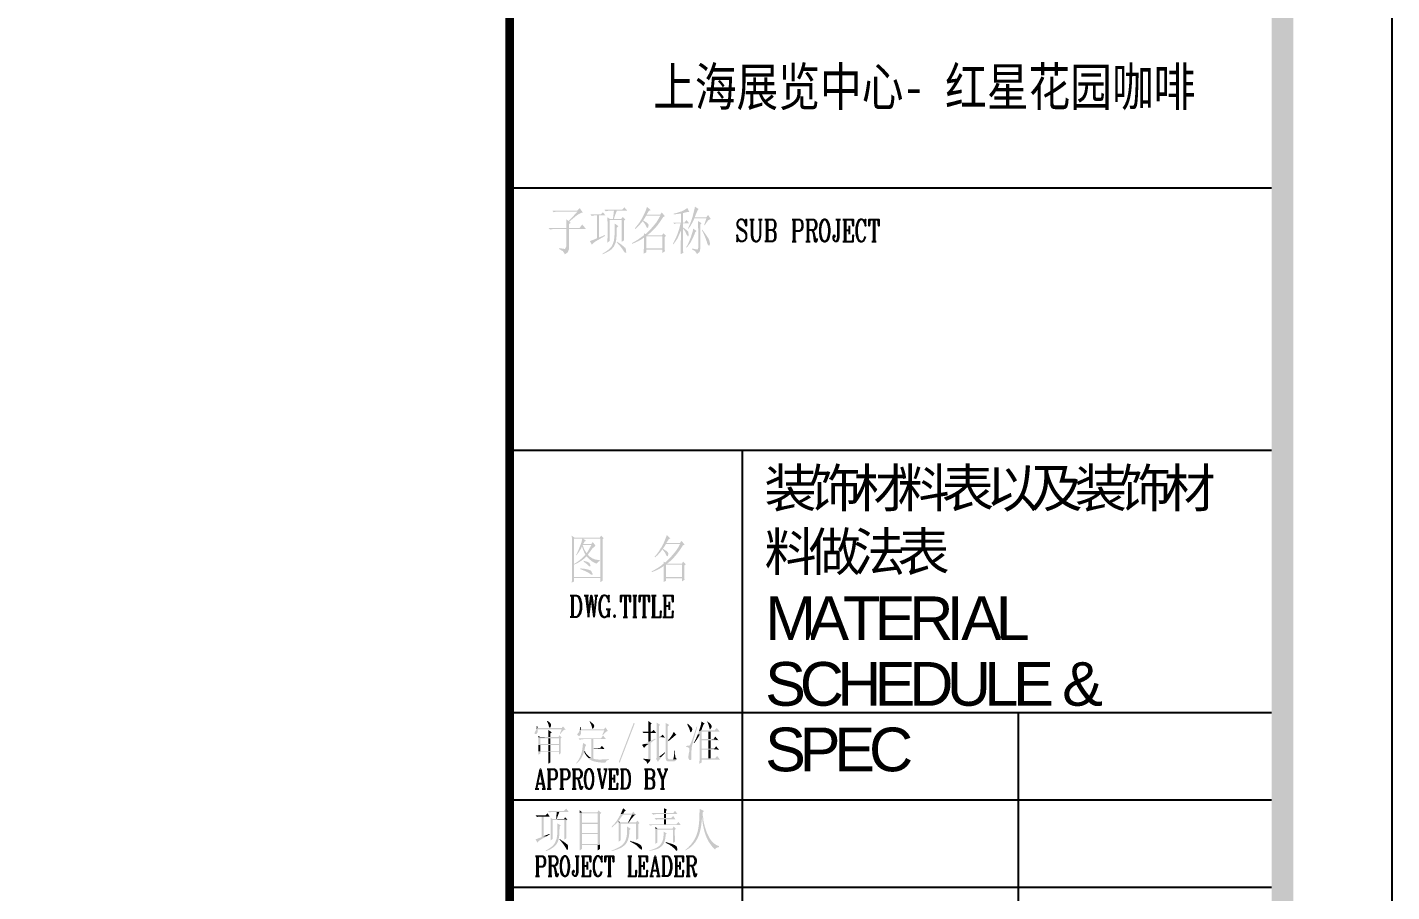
# Paper-space layout 'Layout1' of a CAD drawing. Header units: millimetres. Extents: x 0 to 841, y -74 to 594.
# Drawn here: x 716.1 to 841, y 82.6 to 161.7 of the extents above; entities that cross this region are included whole.
import ezdxf

# ---------------------------------------------------------------- set-up
doc = ezdxf.new("R2010")
doc.units = ezdxf.units.MM
doc.layers.add('_ACM-A-SHBD', color=1, linetype='Continuous', lineweight=18)
for name, color, linetype in [('TB_A1$0$上海中建-图名', 7, 'Continuous'), ('TB_A1$0$上海中建-图框', 24, 'Continuous'), ('TB_A1$0$上海中建-图框填写字体', 2, 'Continuous'), ('TB_A1$0$上海中建-图框字体', 11, 'Continuous')]:
    doc.layers.add(name, color=color, linetype=linetype)
doc.styles.add('Arial_3', font='arial.ttf', dxfattribs={"height": 3})
doc.styles.add('TB_A1$0$ZJY-宋体', font='SimSun.ttf', dxfattribs={"width": 0.8})
doc.styles.add('微软雅黑_2', font='Microsoft YaHei.ttf', dxfattribs={"height": 2.5})

# ---------------------------------------------------------------- blocks, each defined once
blk = doc.blocks.new('TB_A1$0$上海中建A1图框F版')
h = blk.add_hatch(color=11)
h.dxf.hatch_style = 2
h.paths.add_polyline_path([(76272, 9752), (76270, 9742), (76266, 9734), (76261, 9725), (76257, 9716), (76255, 9708), (76257, 9704), (76270, 9704), (76276, 9706), (76280, 9712), (76281, 9714), (76283, 9719), (76283, 9746), (76504, 9746)])
h = blk.add_hatch(color=11)
h.dxf.hatch_style = 2
h.paths.add_polyline_path([(76281, 9777), (76276, 9777), (76276, 9769), (76274, 9759), (76272, 9752), (76283, 9758)])
h = blk.add_hatch(color=11)
h.dxf.hatch_style = 2
h.paths.add_polyline_path([(76516, 9773), (76504, 9758), (76283, 9758), (76272, 9752), (76504, 9746), (76487, 9706), (76491, 9704), (76497, 9710), (76508, 9725), (76514, 9731), (76520, 9735), (76523, 9739), (76529, 9742), (76533, 9742), (76539, 9744)])
h = blk.add_hatch(color=11)
h.dxf.hatch_style = 2
h.paths.add_polyline_path([(76373, 9824), (76369, 9820), (76369, 9819), (76384, 9788), (76386, 9780), (76386, 9773), (76388, 9771), (76390, 9763), (76394, 9759), (76398, 9761), (76403, 9769), (76406, 9777), (76407, 9784), (76406, 9790), (76403, 9797), (76399, 9803), (76393, 9809), (76386, 9815), (76381, 9819)])
h = blk.add_hatch(color=11)
h.dxf.hatch_style = 2
h.paths.add_polyline_path([(76680, 9768), (76676, 9768), (76676, 9766), (76672, 9747), (76668, 9738), (76680, 9745)])
h = blk.add_hatch(color=11)
h.dxf.hatch_style = 2
h.paths.add_polyline_path([(76904, 9765), (76891, 9745), (76680, 9745), (76668, 9738), (76893, 9736), (76876, 9694), (76880, 9690), (76885, 9698), (76893, 9708), (76902, 9717), (76912, 9725), (76923, 9730), (76927, 9730)])
h = blk.add_hatch(color=11)
h.dxf.hatch_style = 2
h.paths.add_polyline_path([(76762, 9820), (76760, 9816), (76763, 9810), (76775, 9787), (76779, 9772), (76781, 9766), (76781, 9763), (76782, 9755), (76786, 9753), (76790, 9753), (76796, 9759), (76796, 9761), (76800, 9768), (76802, 9776), (76800, 9784), (76798, 9789), (76792, 9795), (76788, 9799), (76782, 9805), (76777, 9808), (76769, 9814)])
h = blk.add_hatch(color=11)
h.dxf.hatch_style = 2
h.paths.add_polyline_path([(77035, 9441), (77026, 9446), (77163, 9805), (77172, 9799)])
h = blk.add_hatch(color=11)
h.dxf.hatch_style = 2
h.paths.add_polyline_path([(77345, 9742), (77330, 9725), (77242, 9725), (77252, 9712), (77269, 9713), (77368, 9713)])
h = blk.add_hatch(color=11)
h.dxf.hatch_style = 2
h.paths.add_polyline_path([(77298, 9822), (77298, 9818), (77298, 9734), (77298, 9725), (77317, 9725), (77317, 9790), (77328, 9799)])
h = blk.add_hatch(color=11)
h.dxf.hatch_style = 2
h.paths.add_polyline_path([(77374, 9807), (77374, 9487), (77368, 9475), (77385, 9447), (77387, 9451), (77389, 9456), (77393, 9462), (77397, 9466), (77404, 9477), (77410, 9483), (77414, 9491), (77393, 9492), (77393, 9670), (77450, 9670), (77393, 9679), (77393, 9774), (77404, 9788)])
h = blk.add_hatch(color=11)
h.dxf.hatch_style = 2
h.paths.add_polyline_path([(77454, 9805), (77456, 9795), (77456, 9479), (77458, 9471), (77460, 9466), (77463, 9460), (77467, 9456), (77479, 9452), (77486, 9454), (77538, 9454), (77549, 9462), (77553, 9470), (77488, 9471), (77482, 9473), (77479, 9477), (77475, 9483), (77475, 9632), (77480, 9637), (77488, 9643), (77475, 9643), (77475, 9772), (77488, 9786)])
h = blk.add_hatch(color=11)
h.dxf.hatch_style = 2
h.paths.add_polyline_path([(77740, 9772), (77734, 9759), (77730, 9745), (77712, 9689), (77692, 9633), (77690, 9627), (77686, 9622), (77685, 9616), (77679, 9605), (77677, 9603), (77677, 9601), (77675, 9599), (77673, 9599), (77671, 9597), (77664, 9597), (77658, 9595), (77650, 9595), (77643, 9593), (77643, 9587), (77648, 9585), (77656, 9584), (77667, 9576), (77669, 9572), (77671, 9570), (77671, 9563), (77673, 9555), (77671, 9545), (77671, 9542), (77667, 9526), (77665, 9517), (77665, 9509), (77664, 9500), (77664, 9483), (77665, 9477), (77669, 9471), (77675, 9465), (77683, 9464), (77686, 9464), (77688, 9465), (77690, 9473), (77692, 9483), (77690, 9488), (77690, 9528), (77692, 9557), (77695, 9585), (77701, 9613), (77708, 9641), (77716, 9669), (77724, 9696), (77732, 9724), (77740, 9751), (77742, 9761), (77745, 9770)])
h = blk.add_hatch(color=11)
h.dxf.hatch_style = 2
h.paths.add_polyline_path([(77654, 9799), (77652, 9795), (77660, 9776), (77671, 9753), (77673, 9747), (77675, 9740), (77677, 9734), (77679, 9725), (77683, 9721), (77686, 9719), (77690, 9723), (77692, 9726), (77696, 9732), (77698, 9740), (77700, 9749), (77698, 9753), (77696, 9757), (77694, 9763), (77679, 9778), (77671, 9784), (77664, 9791)])
h = blk.add_hatch(color=11)
h.dxf.hatch_style = 2
h.paths.add_polyline_path([(77923, 9759), (77904, 9736), (77782, 9736), (77759, 9728), (77759, 9726), (77757, 9719), (77753, 9709), (77751, 9702), (77766, 9698), (77766, 9477), (77866, 9479), (77785, 9479), (77785, 9559), (77944, 9559), (77866, 9568), (77785, 9568), (77785, 9646), (77938, 9646), (77866, 9658), (77785, 9658), (77785, 9726), (77949, 9726)])
h = blk.add_hatch(color=11)
h.dxf.hatch_style = 2
h.paths.add_polyline_path([(77784, 9818), (77782, 9810), (77779, 9793), (77774, 9774), (77768, 9755), (77763, 9738), (77759, 9728), (77782, 9736), (77784, 9742), (77792, 9765), (77801, 9787), (77812, 9797)])
h = blk.add_hatch(color=11)
h.dxf.hatch_style = 2
h.paths.add_polyline_path([(77839, 9820), (77835, 9816), (77839, 9808), (77843, 9799), (77846, 9791), (77849, 9785), (77851, 9778), (77853, 9772), (77854, 9765), (77856, 9757), (77858, 9747), (77862, 9745), (77867, 9749), (77867, 9751), (77871, 9757), (77875, 9765), (77877, 9772), (77877, 9774), (77873, 9782), (77871, 9787), (77867, 9793), (77862, 9799), (77854, 9805), (77846, 9812)])
h = blk.add_hatch(color=11)
h.dxf.hatch_style = 2
h.paths.add_polyline_path([(76483, 9691), (76474, 9676), (76401, 9676), (76289, 9672), (76291, 9664), (76291, 9620), (76291, 9611), (76308, 9611), (76308, 9664), (76382, 9664), (76504, 9672)])
h = blk.add_hatch(color=11)
h.dxf.hatch_style = 2
h.paths.add_polyline_path([(76289, 9687), (76289, 9672), (76401, 9676), (76308, 9676)])
h = blk.add_hatch(color=11)
h.dxf.hatch_style = 2
h.paths.add_polyline_path([(76504, 9672), (76382, 9664), (76478, 9664), (76478, 9611), (76291, 9611), (76291, 9601), (76478, 9601), (76478, 9546), (76291, 9546), (76291, 9537), (76478, 9537), (76478, 9514), (76495, 9527), (76495, 9647), (76495, 9662)])
h = blk.add_hatch(color=11)
h.dxf.hatch_style = 2
h.paths.add_polyline_path([(76382, 9739), (76382, 9735), (76382, 9685), (76382, 9676), (76308, 9676), (76401, 9676), (76401, 9708), (76413, 9719)])
h = blk.add_hatch(color=11)
h.dxf.hatch_style = 2
h.paths.add_polyline_path([(76382, 9664), (76382, 9611), (76401, 9611), (76401, 9664), (76478, 9664)])
h = blk.add_hatch(color=11)
h.dxf.hatch_style = 2
h.paths.add_polyline_path([(76699, 9622), (76699, 9620), (76696, 9592), (76693, 9567), (76689, 9544), (76683, 9522), (76675, 9500), (76665, 9479), (76652, 9457), (76636, 9435), (76638, 9429), (76643, 9435), (76655, 9446), (76665, 9458), (76674, 9469), (76681, 9480), (76688, 9491), (76694, 9504), (76700, 9517), (76706, 9532), (76708, 9542), (76716, 9544), (76712, 9551), (76713, 9560), (76715, 9571), (76718, 9582), (76720, 9591), (76729, 9603)])
h = blk.add_hatch(color=11)
h.dxf.hatch_style = 2
h.paths.add_polyline_path([(76668, 9738), (76666, 9732), (76662, 9725), (76661, 9719), (76657, 9715), (76651, 9707), (76647, 9700), (76647, 9694), (76651, 9690), (76653, 9690), (76659, 9686), (76664, 9686), (76672, 9690), (76674, 9694), (76678, 9698), (76680, 9705), (76680, 9736), (76893, 9736)])
h = blk.add_hatch(color=11)
h.dxf.hatch_style = 2
h.paths.add_polyline_path([(76883, 9688), (76864, 9665), (76657, 9665), (76668, 9650), (76674, 9652), (76703, 9656), (76734, 9657), (76764, 9656), (76794, 9656), (76910, 9656)])
h = blk.add_hatch(color=11)
h.dxf.hatch_style = 2
h.paths.add_polyline_path([(76794, 9656), (76775, 9656), (76775, 9483), (76748, 9483), (76758, 9473), (76763, 9469), (76855, 9469), (76849, 9469), (76838, 9470), (76825, 9471), (76812, 9473), (76802, 9475), (76794, 9477), (76794, 9565), (76897, 9565), (76794, 9574)])
h = blk.add_hatch(color=11)
h.dxf.hatch_style = 2
h.paths.add_polyline_path([(77360, 9662), (77317, 9639), (77298, 9632), (77298, 9630), (77288, 9626), (77273, 9618), (77267, 9614), (77260, 9612), (77298, 9611), (77298, 9481), (77294, 9475), (77288, 9473), (77317, 9471), (77317, 9622), (77364, 9656)])
h = blk.add_hatch(color=11)
h.dxf.hatch_style = 2
h.paths.add_polyline_path([(77317, 9713), (77298, 9713), (77298, 9632), (77317, 9639)])
h = blk.add_hatch(color=11)
h.dxf.hatch_style = 2
h.paths.add_polyline_path([(77427, 9698), (77412, 9679), (77393, 9679), (77450, 9670)])
h = blk.add_hatch(color=11)
h.dxf.hatch_style = 2
h.paths.add_polyline_path([(77530, 9723), (77528, 9719), (77518, 9700), (77507, 9682), (77494, 9665), (77480, 9649), (77475, 9643), (77488, 9643), (77503, 9655), (77518, 9668), (77532, 9681), (77547, 9692), (77553, 9694)])
h = blk.add_hatch(color=11)
h.dxf.hatch_style = 2
h.paths.add_polyline_path([(77751, 9702), (77747, 9694), (77733, 9661), (77717, 9629), (77713, 9622), (77717, 9620), (77721, 9624), (77743, 9656), (77763, 9690), (77766, 9698)])
h = blk.add_hatch(color=11)
h.dxf.hatch_style = 2
h.paths.add_polyline_path([(77866, 9726), (77846, 9726), (77846, 9658), (77785, 9658), (77866, 9658)])
h = blk.add_hatch(color=11)
h.dxf.hatch_style = 2
h.paths.add_polyline_path([(77866, 9646), (77846, 9646), (77846, 9568), (77785, 9568), (77866, 9568)])
h = blk.add_hatch(color=11)
h.dxf.hatch_style = 2
h.paths.add_polyline_path([(77911, 9679), (77894, 9658), (77866, 9658), (77938, 9646)])
h = blk.add_hatch(color=11)
h.dxf.hatch_style = 2
h.paths.add_polyline_path([(76291, 9537), (76289, 9529), (76289, 9514), (76308, 9523), (76308, 9537), (76478, 9537)])
h = blk.add_hatch(color=11)
h.dxf.hatch_style = 2
h.paths.add_polyline_path([(76291, 9601), (76291, 9599), (76291, 9554), (76291, 9546), (76308, 9546), (76308, 9601), (76382, 9601)])
h = blk.add_hatch(color=11)
h.dxf.hatch_style = 2
h.paths.add_polyline_path([(76382, 9601), (76382, 9546), (76401, 9546), (76401, 9601), (76478, 9601)])
h = blk.add_hatch(color=11)
h.dxf.hatch_style = 2
h.paths.add_polyline_path([(76401, 9537), (76382, 9537), (76382, 9535), (76382, 9438), (76382, 9432), (76401, 9443), (76401, 9447), (76401, 9512), (76401, 9523)])
h = blk.add_hatch(color=11)
h.dxf.hatch_style = 2
h.paths.add_polyline_path([(76716, 9544), (76708, 9542), (76712, 9534), (76719, 9521), (76728, 9507), (76738, 9494), (76748, 9483), (76775, 9483), (76771, 9485), (76758, 9494), (76745, 9505), (76733, 9518), (76723, 9530), (76720, 9538)])
h = blk.add_hatch(color=11)
h.dxf.hatch_style = 2
h.paths.add_polyline_path([(76872, 9595), (76855, 9574), (76794, 9574), (76897, 9565)])
h = blk.add_hatch(color=11)
h.dxf.hatch_style = 2
h.paths.add_polyline_path([(77260, 9612), (77254, 9611), (77248, 9607), (77244, 9605), (77239, 9605), (77258, 9574), (77258, 9576), (77261, 9578), (77263, 9584), (77269, 9588), (77273, 9593), (77288, 9605), (77298, 9611)])
h = blk.add_hatch(color=11)
h.dxf.hatch_style = 2
h.paths.add_polyline_path([(77448, 9536), (77393, 9492), (77414, 9491), (77422, 9499), (77429, 9507), (77436, 9515), (77444, 9523), (77450, 9531)])
h = blk.add_hatch(color=11)
h.dxf.hatch_style = 2
h.paths.add_polyline_path([(77540, 9550), (77534, 9550), (77534, 9521), (77532, 9513), (77532, 9506), (77530, 9496), (77530, 9492), (77528, 9483), (77526, 9477), (77522, 9473), (77517, 9471), (77488, 9471), (77553, 9470), (77557, 9477), (77555, 9477), (77550, 9482), (77546, 9488), (77544, 9495), (77543, 9503), (77542, 9510), (77542, 9518), (77542, 9525), (77541, 9532), (77540, 9542)])
h = blk.add_hatch(color=11)
h.dxf.hatch_style = 2
h.paths.add_polyline_path([(77926, 9502), (77907, 9479), (77866, 9479), (77766, 9477), (77766, 9467), (77765, 9456), (77765, 9431), (77785, 9443), (77785, 9469), (77953, 9469)])
h = blk.add_hatch(color=11)
h.dxf.hatch_style = 2
h.paths.add_polyline_path([(77866, 9559), (77846, 9559), (77846, 9479), (77785, 9479), (77866, 9479)])
h = blk.add_hatch(color=11)
h.dxf.hatch_style = 2
h.paths.add_polyline_path([(77917, 9591), (77900, 9568), (77866, 9568), (77944, 9559)])
h = blk.add_hatch(color=11)
h.dxf.hatch_style = 2
h.paths.add_polyline_path([(76933, 9473), (76929, 9473), (76911, 9472), (76892, 9470), (76873, 9470), (76855, 9469), (76763, 9469), (76769, 9465), (76782, 9459), (76797, 9453), (76814, 9449), (76831, 9446), (76849, 9443), (76866, 9442), (76882, 9441), (76897, 9441), (76904, 9441), (76910, 9452), (76914, 9458), (76920, 9462), (76925, 9464), (76933, 9467)])
h = blk.add_hatch(color=11)
h.dxf.hatch_style = 2
h.paths.add_polyline_path([(77250, 9479), (77250, 9471), (77258, 9468), (77265, 9462), (77273, 9456), (77282, 9447), (77284, 9441), (77286, 9437), (77286, 9431), (77294, 9435), (77300, 9442), (77307, 9449), (77312, 9457), (77315, 9466), (77317, 9471), (77288, 9473), (77280, 9473), (77275, 9475), (77267, 9475), (77260, 9477)])
h = blk.add_hatch(color=11)
h.dxf.hatch_style = 2
h.paths.add_polyline_path([(76545, 9021), (76526, 9000), (76378, 9000), (76389, 8985), (76393, 8987), (76415, 8989), (76437, 8989), (76459, 8989), (76482, 8989), (76568, 8989)])
h = blk.add_hatch(color=11)
h.dxf.hatch_style = 2
h.paths.add_polyline_path([(76840, 9004), (76831, 8987), (76690, 8987), (76669, 8981), (76669, 8974), (76669, 8892), (76669, 8882), (76690, 8892), (76690, 8976), (76833, 8976), (76867, 8981)])
h = blk.add_hatch(color=11)
h.dxf.hatch_style = 2
h.paths.add_polyline_path([(76669, 9004), (76669, 8981), (76690, 8987)])
h = blk.add_hatch(color=11)
h.dxf.hatch_style = 2
h.paths.add_polyline_path([(77159, 8993), (77145, 8974), (77067, 8974), (77042, 8970), (77039, 8962), (77023, 8934), (77006, 8907), (76986, 8881), (76964, 8858), (76959, 8852), (76962, 8848), (76966, 8850), (76972, 8856), (76983, 8866), (76995, 8876), (77006, 8886), (77016, 8898), (77019, 8903), (77023, 8907), (77034, 8920), (77045, 8936), (77055, 8951), (77065, 8964), (77181, 8964)])
h = blk.add_hatch(color=11)
h.dxf.hatch_style = 2
h.paths.add_polyline_path([(77065, 9025), (77065, 9019), (77056, 9000), (77048, 8979), (77042, 8970), (77067, 8974), (77079, 8995), (77092, 9002)])
h = blk.add_hatch(color=11)
h.dxf.hatch_style = 2
h.paths.add_polyline_path([(77541, 9000), (77524, 8979), (77328, 8979), (77340, 8964), (77347, 8966), (77360, 8969), (77374, 8971), (77388, 8972), (77402, 8972), (77416, 8971), (77430, 8970), (77444, 8970), (77458, 8970), (77564, 8970)])
h = blk.add_hatch(color=11)
h.dxf.hatch_style = 2
h.paths.add_polyline_path([(77439, 9025), (77439, 9021), (77441, 9012), (77441, 8979), (77458, 8979), (77458, 9000), (77467, 9010)])
h = blk.add_hatch(color=11)
h.dxf.hatch_style = 2
h.paths.add_polyline_path([(77766, 9019), (77766, 9010), (77765, 8983), (77765, 8956), (77763, 8930), (77762, 8905), (77760, 8881), (77757, 8857), (77753, 8834), (77748, 8811), (77741, 8789), (77733, 8767), (77723, 8746), (77711, 8725), (77697, 8705), (77681, 8685), (77662, 8665), (77641, 8646), (77633, 8642), (77637, 8637), (77642, 8640), (77663, 8653), (77681, 8666), (77698, 8681), (77712, 8696), (77725, 8712), (77736, 8729), (77746, 8747), (77755, 8766), (77762, 8785), (77768, 8805), (77773, 8825), (77777, 8846), (77781, 8867), (77783, 8889), (77786, 8911), (77787, 8934), (77789, 8945), (77797, 8945), (77795, 8955), (77795, 8964), (77793, 8974), (77793, 8983), (77806, 8999)])
h = blk.add_hatch(color=11)
h.dxf.hatch_style = 2
h.paths.add_polyline_path([(76374, 8978), (76355, 8959), (76265, 8959), (76278, 8943), (76282, 8945), (76297, 8947), (76310, 8947), (76322, 8947), (76338, 8947), (76395, 8947)])
h = blk.add_hatch(color=11)
h.dxf.hatch_style = 2
h.paths.add_polyline_path([(76338, 8947), (76320, 8947), (76320, 8760), (76317, 8758), (76269, 8741), (76265, 8741), (76282, 8707), (76282, 8709), (76286, 8715), (76292, 8720), (76298, 8728), (76299, 8728), (76312, 8736), (76327, 8745), (76343, 8754), (76357, 8762), (76364, 8766), (76338, 8768)])
h = blk.add_hatch(color=11)
h.dxf.hatch_style = 2
h.paths.add_polyline_path([(76463, 8886), (76463, 8878), (76465, 8860), (76465, 8839), (76465, 8815), (76464, 8791), (76461, 8767), (76457, 8745), (76450, 8725), (76442, 8709), (76440, 8701), (76438, 8701), (76437, 8698), (76422, 8681), (76405, 8666), (76387, 8654), (76368, 8642), (76358, 8637), (76362, 8631), (76370, 8635), (76390, 8643), (76407, 8652), (76422, 8662), (76435, 8672), (76446, 8683), (76456, 8695), (76463, 8707), (76469, 8720), (76474, 8734), (76477, 8748), (76480, 8764), (76482, 8780), (76483, 8797), (76483, 8815), (76484, 8834), (76484, 8854), (76494, 8867)])
h = blk.add_hatch(color=11)
h.dxf.hatch_style = 2
h.paths.add_polyline_path([(76402, 8938), (76402, 8917), (76528, 8915), (76528, 8736), (76547, 8749), (76547, 8757), (76545, 8795), (76546, 8833), (76547, 8871), (76545, 8909), (76557, 8920), (76458, 8924), (76421, 8924)])
h = blk.add_hatch(color=11)
h.dxf.hatch_style = 2
h.paths.add_polyline_path([(76402, 8917), (76402, 8909), (76404, 8865), (76404, 8822), (76403, 8779), (76402, 8736), (76402, 8728), (76421, 8743), (76421, 8915), (76528, 8915)])
h = blk.add_hatch(color=11)
h.dxf.hatch_style = 2
h.paths.add_polyline_path([(76482, 8989), (76458, 8989), (76458, 8987), (76457, 8975), (76456, 8961), (76454, 8948), (76454, 8936), (76452, 8924), (76421, 8924), (76458, 8924), (76459, 8930), (76469, 8955), (76478, 8979), (76480, 8985)])
h = blk.add_hatch(color=11)
h.dxf.hatch_style = 2
h.paths.add_polyline_path([(76536, 8941), (76524, 8924), (76458, 8924), (76557, 8920)])
h = blk.add_hatch(color=11)
h.dxf.hatch_style = 2
h.paths.add_polyline_path([(76867, 8981), (76833, 8976), (76833, 8892), (76690, 8892), (76669, 8882), (76833, 8880), (76833, 8797), (76690, 8797), (76669, 8795), (76833, 8787), (76833, 8696), (76690, 8696), (76669, 8692), (76669, 8684), (76669, 8642), (76669, 8637), (76690, 8652), (76690, 8686), (76833, 8686), (76854, 8690), (76854, 8970)])
h = blk.add_hatch(color=11)
h.dxf.hatch_style = 2
h.paths.add_polyline_path([(76669, 8882), (76669, 8873), (76669, 8806), (76669, 8795), (76690, 8797), (76690, 8880), (76833, 8880)])
h = blk.add_hatch(color=11)
h.dxf.hatch_style = 2
h.paths.add_polyline_path([(77025, 8905), (77025, 8907), (77023, 8907), (77023, 8905)])
h = blk.add_hatch(color=11)
h.dxf.hatch_style = 2
h.paths.add_polyline_path([(77197, 8911), (77183, 8894), (77025, 8894), (77025, 8884), (77185, 8884), (77185, 8734), (77204, 8745), (77204, 8747), (77204, 8878), (77216, 8888)])
h = blk.add_hatch(color=11)
h.dxf.hatch_style = 2
h.paths.add_polyline_path([(77025, 8905), (77025, 8894), (77042, 8894)])
h = blk.add_hatch(color=11)
h.dxf.hatch_style = 2
h.paths.add_polyline_path([(77025, 8884), (77025, 8877), (77025, 8726), (77025, 8718), (77044, 8730), (77044, 8884), (77185, 8884)])
h = blk.add_hatch(color=11)
h.dxf.hatch_style = 2
h.paths.add_polyline_path([(77181, 8964), (77147, 8964), (77111, 8894), (77119, 8894), (77122, 8899), (77133, 8915), (77145, 8931), (77157, 8945), (77170, 8959), (77176, 8962)])
h = blk.add_hatch(color=11)
h.dxf.hatch_style = 2
h.paths.add_polyline_path([(77572, 8899), (77555, 8878), (77300, 8878), (77313, 8865), (77319, 8867), (77324, 8867), (77332, 8869), (77595, 8869)])
h = blk.add_hatch(color=11)
h.dxf.hatch_style = 2
h.paths.add_polyline_path([(77524, 8953), (77505, 8934), (77355, 8934), (77366, 8919), (77374, 8920), (77383, 8922), (77393, 8923), (77404, 8923), (77415, 8923), (77427, 8923), (77438, 8922), (77448, 8922), (77458, 8922), (77545, 8922)])
h = blk.add_hatch(color=11)
h.dxf.hatch_style = 2
h.paths.add_polyline_path([(77458, 8934), (77458, 8970), (77441, 8970), (77441, 8934)])
h = blk.add_hatch(color=11)
h.dxf.hatch_style = 2
h.paths.add_polyline_path([(77458, 8878), (77458, 8922), (77441, 8922), (77441, 8878)])
h = blk.add_hatch(color=11)
h.dxf.hatch_style = 2
h.paths.add_polyline_path([(77797, 8945), (77789, 8945), (77789, 8943), (77792, 8903), (77798, 8864), (77807, 8824), (77818, 8786), (77833, 8749), (77852, 8713), (77875, 8680), (77902, 8650), (77907, 8646), (77909, 8650), (77913, 8656), (77924, 8663), (77930, 8665), (77945, 8669), (77945, 8677), (77942, 8678), (77925, 8684), (77910, 8693), (77896, 8703), (77883, 8716), (77871, 8730), (77860, 8746), (77850, 8764), (77841, 8782), (77832, 8801), (77825, 8820), (77819, 8839), (77813, 8858), (77808, 8877), (77804, 8895), (77801, 8912), (77799, 8928), (77799, 8936)])
h = blk.add_hatch(color=11)
h.dxf.hatch_style = 2
h.paths.add_polyline_path([(76391, 8789), (76338, 8768), (76364, 8766), (76383, 8778), (76395, 8783)])
h = blk.add_hatch(color=11)
h.dxf.hatch_style = 2
h.paths.add_polyline_path([(76486, 8741), (76482, 8738), (76496, 8724), (76518, 8696), (76526, 8684), (76532, 8676), (76538, 8666), (76544, 8656), (76549, 8646), (76553, 8642), (76557, 8642), (76558, 8646), (76562, 8656), (76562, 8663), (76562, 8669), (76563, 8674), (76563, 8677), (76562, 8680), (76561, 8683), (76558, 8688), (76553, 8694), (76549, 8696), (76547, 8699), (76529, 8713), (76511, 8724), (76503, 8730), (76494, 8736)])
h = blk.add_hatch(color=11)
h.dxf.hatch_style = 2
h.paths.add_polyline_path([(76669, 8795), (76669, 8783), (76669, 8699), (76669, 8692), (76690, 8696), (76690, 8787), (76833, 8787)])
h = blk.add_hatch(color=11)
h.dxf.hatch_style = 2
h.paths.add_polyline_path([(77103, 8856), (77103, 8850), (77103, 8827), (77103, 8807), (77101, 8788), (77099, 8771), (77096, 8755), (77092, 8741), (77087, 8728), (77081, 8716), (77073, 8705), (77064, 8694), (77053, 8684), (77041, 8675), (77026, 8666), (77010, 8658), (76991, 8649), (76970, 8640), (76960, 8637), (76960, 8631), (76968, 8633), (76989, 8639), (77008, 8645), (77025, 8652), (77041, 8659), (77055, 8666), (77067, 8675), (77078, 8684), (77088, 8694), (77096, 8705), (77103, 8717), (77109, 8731), (77114, 8746), (77118, 8763), (77121, 8781), (77123, 8801), (77124, 8823), (77134, 8837)])
h = blk.add_hatch(color=11)
h.dxf.hatch_style = 2
h.paths.add_polyline_path([(77437, 8810), (77437, 8806), (77436, 8772), (77432, 8742), (77424, 8717), (77412, 8696), (77395, 8678), (77373, 8663), (77347, 8651), (77315, 8640), (77305, 8638), (77305, 8633), (77313, 8635), (77331, 8638), (77347, 8642), (77362, 8646), (77376, 8650), (77389, 8656), (77400, 8662), (77410, 8669), (77419, 8676), (77427, 8685), (77434, 8695), (77440, 8706), (77445, 8719), (77449, 8733), (77452, 8748), (77454, 8765), (77456, 8783), (77465, 8793)])
h = blk.add_hatch(color=11)
h.dxf.hatch_style = 2
h.paths.add_polyline_path([(77528, 8856), (77519, 8838), (77360, 8838), (77360, 8829), (77521, 8829), (77521, 8705), (77541, 8717), (77541, 8720), (77540, 8726), (77540, 8770), (77538, 8779), (77538, 8823), (77549, 8837)])
h = blk.add_hatch(color=11)
h.dxf.hatch_style = 2
h.paths.add_polyline_path([(77360, 8854), (77360, 8838), (77380, 8838)])
h = blk.add_hatch(color=11)
h.dxf.hatch_style = 2
h.paths.add_polyline_path([(77360, 8829), (77360, 8821), (77362, 8793), (77362, 8764), (77361, 8736), (77360, 8707), (77360, 8698), (77380, 8709), (77380, 8829), (77521, 8829)])
h = blk.add_hatch(color=11)
h.dxf.hatch_style = 2
h.paths.add_polyline_path([(76854, 8690), (76833, 8686), (76833, 8638), (76854, 8652), (76854, 8680)])
h = blk.add_hatch(color=11)
h.dxf.hatch_style = 2
h.paths.add_polyline_path([(77130, 8726), (77128, 8718), (77136, 8717), (77143, 8711), (77161, 8702), (77174, 8694), (77185, 8687), (77193, 8679), (77201, 8672), (77210, 8663), (77220, 8654), (77233, 8644), (77237, 8646), (77239, 8650), (77240, 8658), (77239, 8665), (77237, 8671), (77234, 8677), (77229, 8683), (77224, 8688), (77217, 8692), (77211, 8697), (77203, 8700), (77196, 8704), (77188, 8707), (77180, 8710), (77173, 8712), (77166, 8715), (77159, 8717), (77153, 8718), (77138, 8722)])
h = blk.add_hatch(color=11)
h.dxf.hatch_style = 2
h.paths.add_polyline_path([(77458, 8715), (77456, 8707), (77467, 8701), (77473, 8698), (77478, 8696), (77482, 8694), (77486, 8692), (77489, 8690), (77493, 8688), (77498, 8684), (77503, 8680), (77509, 8677), (77513, 8675), (77522, 8666), (77532, 8658), (77541, 8648), (77549, 8638), (77555, 8635), (77559, 8635), (77561, 8640), (77561, 8656), (77557, 8671), (77553, 8677), (77547, 8680), (77541, 8686), (77540, 8686), (77534, 8688), (77530, 8690), (77523, 8693), (77518, 8695), (77513, 8697), (77509, 8699), (77504, 8700), (77499, 8702), (77493, 8703), (77484, 8705), (77477, 8709), (77467, 8711)])
at = {"layer": 'TB_A1$0$上海中建-图框字体'}
h = blk.add_hatch(color=256, dxfattribs=at)
h.paths.add_polyline_path([(76668, 14516), (76647, 14493), (76418, 14493), (76649, 14484), (76567, 14397), (76573, 14391), (76602, 14416), (76627, 14437), (76649, 14454), (76653, 14457), (76685, 14473), (76698, 14474)])
h.paths.add_polyline_path([(76418, 14493), (76430, 14478), (76459, 14484), (76460, 14484), (76649, 14484)], flags=17)
h.paths.add_polyline_path([(76546, 14414), (76547, 14377), (76547, 14339), (76547, 14334), (76570, 14334), (76570, 14369), (76586, 14381), (76573, 14391), (76567, 14397)])
h.paths.add_polyline_path([(76692, 14366), (76668, 14334), (76570, 14334), (76547, 14334), (76384, 14334), (76396, 14319), (76425, 14324), (76547, 14324), (76570, 14324), (76726, 14324)])
h.paths.add_polyline_path([(76570, 14324), (76547, 14324), (76547, 14167), (76535, 14142), (76482, 14140), (76514, 14122), (76529, 14100), (76531, 14091), (76558, 14110), (76570, 14137), (76570, 14144)])
h.paths.add_polyline_path([(76482, 14150), (76482, 14140), (76535, 14142), (76512, 14144)])
h = blk.add_hatch(color=256, dxfattribs=at)
h.paths.add_polyline_path([(77078, 14523), (77058, 14501), (76895, 14501), (76906, 14486), (76935, 14492), (76936, 14492), (76982, 14492), (77008, 14492), (77104, 14492)])
h.paths.add_polyline_path([(77008, 14492), (76982, 14492), (76979, 14463), (76973, 14418), (76973, 14417), (76982, 14417), (76996, 14460), (77007, 14488)])
h.paths.add_polyline_path([(76881, 14478), (76863, 14459), (76766, 14459), (76778, 14444), (76807, 14449), (76826, 14449), (76845, 14449), (76904, 14449)])
h.paths.add_polyline_path([(76845, 14449), (76826, 14449), (76826, 14239), (76787, 14223), (76765, 14215), (76762, 14214), (76780, 14180), (76798, 14199), (76810, 14208), (76833, 14222), (76866, 14241), (76845, 14246)])
h.paths.add_polyline_path([(77063, 14436), (77049, 14417), (76982, 14417), (76973, 14417), (76945, 14417), (77087, 14412)])
h.paths.add_polyline_path([(76922, 14432), (76923, 14396), (76924, 14360), (76924, 14320), (76924, 14313), (76924, 14273), (76923, 14235), (76922, 14200), (76922, 14199), (76943, 14216), (76943, 14408), (77054, 14408), (77087, 14412), (76945, 14417)])
h.paths.add_polyline_path([(77087, 14412), (77054, 14408), (77054, 14207), (77075, 14222), (77073, 14260), (77073, 14287), (77073, 14400)], flags=17)
h.paths.add_polyline_path([(76988, 14375), (76989, 14336), (76988, 14298), (76987, 14262), (76987, 14256), (76981, 14215), (76970, 14183), (76963, 14168), (76947, 14149), (76924, 14129), (76894, 14109), (76877, 14099), (76881, 14093), (76913, 14109), (76941, 14125), (76961, 14140), (76982, 14165), (76996, 14197), (76998, 14201), (77003, 14226), (77006, 14261), (77008, 14303), (77008, 14337), (77022, 14351)])
h.paths.add_polyline_path([(76898, 14269), (76845, 14246), (76866, 14241), (76901, 14261)])
h.paths.add_polyline_path([(77010, 14209), (77007, 14203), (77033, 14175), (77051, 14152), (77052, 14152), (77072, 14122), (77079, 14110), (77094, 14108), (77095, 14110), (77090, 14144), (77087, 14150), (77072, 14164), (77047, 14184)])
h = blk.add_hatch(color=256, dxfattribs=at)
h.paths.add_polyline_path([(77285, 14527), (77273, 14493), (77259, 14461), (77243, 14429), (77235, 14415), (77215, 14383), (77194, 14356), (77175, 14332), (77173, 14330), (77177, 14324), (77198, 14343), (77220, 14366), (77242, 14391), (77262, 14422), (77277, 14446), (77406, 14446), (77281, 14455), (77298, 14485), (77302, 14490), (77318, 14497)])
h.paths.add_polyline_path([(77419, 14476), (77406, 14455), (77281, 14455), (77406, 14446), (77389, 14415), (77371, 14386), (77350, 14360), (77344, 14353), (77320, 14325), (77297, 14301), (77275, 14281), (77272, 14278), (77256, 14267), (77231, 14248), (77256, 14245), (77256, 14185), (77256, 14159), (77255, 14115), (77254, 14099), (77277, 14110), (77277, 14135), (77425, 14135), (77277, 14146), (77277, 14258), (77425, 14258), (77458, 14261), (77287, 14267), (77311, 14286), (77336, 14309), (77359, 14333), (77362, 14336), (77382, 14360), (77401, 14386), (77421, 14416), (77431, 14432), (77448, 14442)])
h.paths.add_polyline_path([(77250, 14402), (77245, 14397), (77269, 14365), (77280, 14341), (77294, 14334), (77300, 14362), (77288, 14379), (77256, 14399)], flags=17)
h.paths.add_polyline_path([(77256, 14285), (77256, 14267), (77272, 14278)], flags=17)
h.paths.add_polyline_path([(77434, 14285), (77422, 14267), (77287, 14267), (77458, 14261)], flags=17)
h.paths.add_polyline_path([(77458, 14261), (77425, 14258), (77425, 14146), (77277, 14146), (77425, 14135), (77425, 14105), (77448, 14120), (77447, 14158), (77446, 14180), (77446, 14250)], flags=17)
h.paths.add_polyline_path([(77231, 14248), (77205, 14230), (77179, 14213), (77150, 14198), (77146, 14196), (77147, 14188), (77176, 14200), (77204, 14213), (77231, 14228), (77256, 14245)])
h = blk.add_hatch(color=256, dxfattribs=at)
h.paths.add_polyline_path([(77724, 14529), (77717, 14497), (77708, 14461), (77702, 14438), (77691, 14403), (77678, 14370), (77664, 14338), (77661, 14332), (77664, 14326), (77681, 14350), (77698, 14380), (77715, 14415), (77718, 14423), (77829, 14423), (77721, 14432), (77740, 14478), (77753, 14503), (77756, 14507)])
h.paths.add_polyline_path([(77653, 14516), (77628, 14499), (77599, 14485), (77596, 14484), (77568, 14475), (77538, 14467), (77595, 14466), (77595, 14383), (77614, 14383), (77614, 14470), (77650, 14479), (77672, 14482)])
h.paths.add_polyline_path([(77538, 14467), (77528, 14464), (77528, 14457), (77558, 14461), (77587, 14465), (77595, 14466)])
h.paths.add_polyline_path([(77844, 14453), (77827, 14432), (77721, 14432), (77829, 14423), (77808, 14362), (77812, 14358), (77834, 14390), (77845, 14404), (77868, 14417)])
h.paths.add_polyline_path([(77646, 14406), (77628, 14383), (77614, 14383), (77595, 14383), (77524, 14383), (77536, 14369), (77549, 14375), (77592, 14375), (77614, 14375), (77671, 14375)])
h.paths.add_polyline_path([(77752, 14397), (77752, 14381), (77752, 14356), (77753, 14324), (77753, 14285), (77753, 14239), (77753, 14186), (77753, 14152), (77750, 14138), (77724, 14122), (77726, 14120), (77742, 14095), (77767, 14116), (77772, 14142), (77772, 14364), (77784, 14377)])
h.paths.add_polyline_path([(77614, 14375), (77592, 14375), (77583, 14340), (77573, 14305), (77563, 14276), (77548, 14241), (77532, 14209), (77521, 14188), (77524, 14183), (77543, 14207), (77562, 14236), (77577, 14268), (77592, 14302), (77595, 14309), (77614, 14330), (77614, 14339)])
h.paths.add_polyline_path([(77614, 14339), (77614, 14330), (77634, 14302), (77646, 14275), (77660, 14256), (77665, 14263), (77664, 14295), (77658, 14304), (77634, 14325)])
h.paths.add_polyline_path([(77614, 14330), (77595, 14309), (77595, 14258), (77594, 14211), (77594, 14172), (77594, 14138), (77594, 14111), (77593, 14095), (77616, 14106), (77615, 14128), (77615, 14156), (77615, 14190), (77614, 14231), (77614, 14279)])
h.paths.add_polyline_path([(77708, 14328), (77701, 14297), (77689, 14259), (77687, 14252), (77674, 14219), (77660, 14187), (77644, 14159), (77647, 14153), (77666, 14176), (77683, 14201), (77700, 14233), (77716, 14268), (77726, 14294), (77738, 14306)])
h.paths.add_polyline_path([(77790, 14319), (77787, 14313), (77804, 14279), (77818, 14247), (77821, 14239), (77834, 14202), (77839, 14183), (77853, 14168), (77862, 14190), (77854, 14222), (77850, 14231), (77837, 14253), (77818, 14281), (77792, 14316)])
h.paths.add_polyline_path([(77697, 14146), (77696, 14138), (77724, 14122), (77750, 14138), (77731, 14139)])
h = blk.add_hatch(color=256, dxfattribs=at)
h.paths.add_polyline_path([(76865, 11518), (76853, 11501), (76620, 11501), (76887, 11495)], flags=17)
h.paths.add_polyline_path([(76596, 11518), (76598, 11473), (76598, 11447), (76598, 11165), (76598, 11124), (76596, 11088), (76618, 11100), (76618, 11131), (76857, 11131), (76618, 11141), (76618, 11253), (76618, 11260), (76618, 11492), (76693, 11492), (76697, 11492), (76857, 11492), (76887, 11495), (76620, 11501)])
h.paths.add_polyline_path([(76887, 11495), (76857, 11492), (76857, 11141), (76618, 11141), (76857, 11131), (76857, 11092), (76880, 11107), (76878, 11148), (76878, 11174), (76878, 11484)], flags=17)
h.paths.add_polyline_path([(76697, 11492), (76693, 11492), (76685, 11458), (76674, 11428), (76689, 11421), (76702, 11383), (76719, 11346), (76732, 11359), (76713, 11387), (76697, 11428), (76697, 11432), (76775, 11432), (76700, 11441), (76712, 11462), (76725, 11473)], flags=16)
h.paths.add_polyline_path([(76788, 11460), (76775, 11441), (76700, 11441), (76775, 11432), (76755, 11395), (76736, 11363), (76732, 11359), (76719, 11346), (76721, 11344), (76699, 11320), (76672, 11297), (76643, 11275), (76618, 11260), (76618, 11253), (76650, 11268), (76680, 11286), (76708, 11307), (76732, 11329), (76756, 11329), (76743, 11344), (76768, 11378), (76784, 11400), (76811, 11424), (76814, 11426)], flags=16)
h.paths.add_polyline_path([(76674, 11428), (76659, 11391), (76643, 11355), (76635, 11342), (76639, 11339), (76661, 11368), (76682, 11402), (76689, 11421)], flags=16)
h.paths.add_polyline_path([(76756, 11329), (76732, 11329), (76756, 11303), (76784, 11281), (76814, 11266), (76824, 11262), (76846, 11284), (76850, 11286), (76850, 11294), (76814, 11299), (76783, 11311)], flags=16)
h.paths.add_polyline_path([(76706, 11288), (76704, 11281), (76738, 11255), (76755, 11236), (76769, 11240), (76758, 11269), (76732, 11281)], flags=16)
h.paths.add_polyline_path([(76674, 11219), (76674, 11212), (76717, 11195), (76747, 11180), (76768, 11165), (76768, 11163), (76788, 11161), (76788, 11165), (76773, 11197), (76768, 11200), (76745, 11208), (76712, 11215)], flags=16)
h = blk.add_hatch(color=256, dxfattribs=at)
h.paths.add_polyline_path([(77466, 11523), (77451, 11484), (77436, 11447), (77462, 11451), (77483, 11484), (77483, 11486), (77499, 11493)])
h.paths.add_polyline_path([(77600, 11471), (77587, 11451), (77462, 11451), (77436, 11447), (77587, 11441), (77569, 11408), (77546, 11374), (77524, 11348), (77498, 11318), (77471, 11290), (77453, 11273), (77436, 11262), (77410, 11241), (77436, 11240), (77436, 11180), (77436, 11150), (77436, 11096), (77436, 11094), (77458, 11105), (77458, 11129), (77606, 11129), (77458, 11141), (77458, 11253), (77606, 11253), (77640, 11256), (77468, 11262), (77496, 11284), (77524, 11311), (77542, 11331), (77565, 11359), (77587, 11389), (77610, 11424), (77612, 11428), (77628, 11437)])
h.paths.add_polyline_path([(77436, 11447), (77417, 11411), (77415, 11411), (77393, 11374), (77371, 11344), (77354, 11325), (77358, 11320), (77382, 11340), (77406, 11367), (77430, 11398), (77455, 11436), (77458, 11441), (77587, 11441)])
h.paths.add_polyline_path([(77430, 11398), (77427, 11393), (77453, 11357), (77460, 11337), (77475, 11329), (77481, 11357), (77466, 11376)], flags=17)
h.paths.add_polyline_path([(77615, 11281), (77604, 11262), (77468, 11262), (77640, 11256)], flags=17)
h.paths.add_polyline_path([(77436, 11281), (77436, 11262), (77453, 11273)], flags=17)
h.paths.add_polyline_path([(77640, 11256), (77606, 11253), (77606, 11141), (77458, 11141), (77606, 11129), (77606, 11100), (77628, 11114), (77626, 11157), (77626, 11174), (77626, 11245)], flags=17)
h.paths.add_polyline_path([(77410, 11241), (77380, 11221), (77348, 11202), (77326, 11191), (77328, 11184), (77361, 11197), (77393, 11212), (77423, 11230), (77436, 11240)])
at = {"layer": 'TB_A1$0$上海中建-图框'}
for p, q in [((84100, 59400), (84100, 0)), ((76000, 1100), (76000, 58300)), ((76060, 1100), (76060, 58300)), ((76000, 14700), (83000, 14700)), ((76030, 12300), (83000, 12300)), ((78160, 1100), (78160, 12300)), ((76030, 9900), (83000, 9900)), ((80683, 3500), (80683, 9900)), ((76030, 9100), (83000, 9100)), ((76030, 8300), (83000, 8300))]:
    blk.add_line(p, q, dxfattribs=at)
at = {"layer": 'TB_A1$0$上海中建-图框', "const_width": 60}
blk.add_lwpolyline([(76030, 1100), (76030, 58300)], dxfattribs=at)
at = {"layer": 'TB_A1$0$上海中建-图框'}
blk.add_lwpolyline([(2600, 58300), (76000, 58300), (76000, 1100), (2600, 1100)], close=True, dxfattribs=at)
blk.add_trace([(83000, 900), (83200, 900), (83000, 58300), (83200, 58500)], dxfattribs=at)
at = {"layer": 'TB_A1$0$上海中建-图框字体'}
for points in [[(78185, 14382), (78191, 14411), (78191, 14353), (78185, 14382), (78174, 14401), (78156, 14411), (78139, 14411), (78122, 14401), (78111, 14382), (78111, 14363), (78116, 14344), (78122, 14334), (78134, 14324), (78168, 14305), (78179, 14295), (78191, 14277)], [(78111, 14363), (78122, 14344), (78134, 14334), (78168, 14315), (78179, 14305), (78185, 14295), (78191, 14277), (78191, 14238), (78179, 14219), (78162, 14209), (78144, 14209), (78128, 14219), (78116, 14238), (78111, 14267), (78111, 14209), (78116, 14238)], [(78226, 14411), (78266, 14411)], [(78242, 14411), (78242, 14267), (78248, 14238), (78260, 14219), (78277, 14209), (78289, 14209), (78306, 14219), (78318, 14238), (78324, 14267), (78324, 14411)], [(78248, 14411), (78248, 14267), (78254, 14238), (78266, 14219), (78277, 14209)], [(78306, 14411), (78340, 14411)], [(78363, 14411), (78432, 14411), (78450, 14401), (78456, 14391), (78461, 14373), (78461, 14353), (78456, 14334), (78450, 14324), (78432, 14315)], [(78381, 14209), (78381, 14411)], [(78387, 14411), (78387, 14209)], [(78432, 14411), (78444, 14401), (78450, 14391), (78456, 14373), (78456, 14353), (78450, 14334), (78444, 14324), (78432, 14315), (78387, 14315)], [(78612, 14411), (78680, 14411), (78698, 14401), (78704, 14391), (78709, 14373), (78709, 14344), (78704, 14324), (78698, 14315), (78680, 14305), (78634, 14305)], [(78628, 14209), (78628, 14411)], [(78634, 14411), (78634, 14209)], [(78680, 14411), (78692, 14401), (78698, 14391), (78704, 14373), (78704, 14344), (78698, 14324), (78692, 14315), (78680, 14305)], [(78738, 14411), (78807, 14411), (78824, 14401), (78830, 14391), (78835, 14373), (78835, 14353), (78830, 14334), (78824, 14324), (78807, 14315), (78761, 14315)], [(78755, 14209), (78755, 14411)], [(78761, 14411), (78761, 14209)], [(78807, 14411), (78818, 14401), (78824, 14391), (78830, 14373), (78830, 14353), (78824, 14334), (78818, 14324), (78807, 14315)], [(78905, 14411), (78888, 14401), (78876, 14382), (78870, 14363), (78865, 14324), (78865, 14295), (78870, 14257), (78876, 14238), (78888, 14219), (78905, 14209), (78916, 14209), (78933, 14219), (78945, 14238), (78951, 14257), (78957, 14295), (78957, 14324), (78951, 14363), (78945, 14382), (78933, 14401), (78916, 14411), (78905, 14411), (78894, 14401), (78882, 14382), (78876, 14363), (78870, 14324), (78870, 14295), (78876, 14257), (78882, 14238), (78894, 14219), (78905, 14209)], [(78916, 14209), (78928, 14219), (78939, 14238), (78945, 14257), (78951, 14295), (78951, 14324), (78945, 14363), (78939, 14382), (78928, 14401), (78916, 14411)], [(79037, 14411), (79037, 14248), (79031, 14219), (79020, 14209), (79008, 14209), (78997, 14219), (78992, 14238), (78992, 14257), (78997, 14267), (79003, 14257), (78997, 14248)], [(79014, 14411), (79054, 14411)], [(79031, 14411), (79031, 14248), (79025, 14219), (79020, 14209)], [(79078, 14411), (79170, 14411), (79170, 14353), (79164, 14411)], [(79095, 14209), (79095, 14411)], [(79101, 14411), (79101, 14209)], [(79279, 14382), (79285, 14353), (79285, 14411), (79279, 14382), (79268, 14401), (79250, 14411), (79239, 14411), (79221, 14401), (79210, 14382), (79204, 14363), (79199, 14334), (79199, 14286), (79204, 14257), (79210, 14238), (79221, 14219), (79239, 14209), (79250, 14209), (79268, 14219), (79279, 14238), (79285, 14257)], [(79239, 14411), (79227, 14401), (79215, 14382), (79210, 14363), (79204, 14334), (79204, 14286), (79210, 14257), (79215, 14238), (79227, 14219), (79239, 14209)], [(79325, 14411), (79319, 14353), (79319, 14411), (79405, 14411), (79405, 14353), (79399, 14411)], [(79360, 14209), (79360, 14411)], [(79366, 14411), (79366, 14209)], [(78432, 14315), (78450, 14305), (78456, 14295), (78461, 14277), (78461, 14248), (78456, 14228), (78450, 14219), (78432, 14209), (78363, 14209)], [(78432, 14315), (78444, 14305), (78450, 14295), (78456, 14277), (78456, 14248), (78450, 14228), (78444, 14219), (78432, 14209)], [(78790, 14315), (78802, 14305), (78807, 14295), (78824, 14228), (78830, 14219), (78835, 14219), (78841, 14228)], [(78802, 14305), (78807, 14286), (78818, 14219), (78824, 14209), (78835, 14209), (78841, 14228), (78841, 14238)], [(79078, 14209), (79170, 14209), (79170, 14267), (79164, 14209)], [(79101, 14315), (79135, 14315)], [(79135, 14353), (79135, 14277)], [(78612, 14209), (78651, 14209)], [(78738, 14209), (78778, 14209)], [(79342, 14209), (79383, 14209)], [(76582, 10972), (76640, 10972), (76657, 10963), (76670, 10944), (76676, 10926), (76681, 10896), (76681, 10847), (76676, 10819), (76670, 10800), (76657, 10780), (76640, 10771), (76582, 10771)], [(76601, 10771), (76601, 10972)], [(76607, 10972), (76607, 10771)], [(76640, 10972), (76651, 10963), (76665, 10944), (76670, 10926), (76676, 10896), (76676, 10847), (76670, 10819), (76665, 10800), (76651, 10780), (76640, 10771)], [(76709, 10972), (76750, 10972)], [(76726, 10972), (76750, 10771)], [(76734, 10972), (76750, 10819)], [(76750, 10771), (76773, 10972), (76797, 10771)], [(76778, 10972), (76797, 10819)], [(76819, 10972), (76797, 10771)], [(76803, 10972), (76836, 10972)], [(76928, 10944), (76935, 10914), (76935, 10972), (76928, 10944), (76917, 10963), (76900, 10972), (76889, 10972), (76872, 10963), (76859, 10944), (76853, 10926), (76847, 10896), (76847, 10847), (76853, 10819), (76859, 10800), (76872, 10780), (76889, 10771), (76900, 10771), (76917, 10780), (76928, 10800)], [(76889, 10972), (76877, 10963), (76866, 10944), (76859, 10926), (76853, 10896), (76853, 10847), (76859, 10819), (76866, 10800), (76877, 10780), (76889, 10771)], [(77049, 10972), (77044, 10914), (77044, 10972), (77129, 10972), (77129, 10914), (77124, 10972)], [(77085, 10771), (77085, 10972)], [(77090, 10972), (77090, 10771)], [(77154, 10972), (77193, 10972)], [(77170, 10771), (77170, 10972)], [(77176, 10972), (77176, 10771)], [(77223, 10972), (77217, 10914), (77217, 10972), (77303, 10972), (77303, 10914), (77297, 10972)], [(77256, 10771), (77256, 10972)], [(77262, 10972), (77262, 10771)], [(77325, 10972), (77367, 10972)], [(77342, 10771), (77342, 10972)], [(77350, 10972), (77350, 10771)], [(77430, 10972), (77521, 10972), (77521, 10914), (77516, 10972)], [(77447, 10771), (77447, 10972)], [(77452, 10972), (77452, 10771)], [(77452, 10877), (77488, 10877)], [(77488, 10914), (77488, 10838)], [(76911, 10847), (76952, 10847)], [(76928, 10847), (76928, 10771)], [(76935, 10847), (76935, 10771)], [(76991, 10780), (76986, 10771), (76980, 10780), (76986, 10791), (76991, 10780), (76991, 10780)], [(77066, 10771), (77107, 10771)], [(77154, 10771), (77193, 10771)], [(77240, 10771), (77281, 10771)], [(77325, 10771), (77411, 10771), (77411, 10828), (77406, 10771)], [(77430, 10771), (77521, 10771), (77521, 10828), (77516, 10771)], [(76273, 9200), (76309, 9381), (76346, 9200)], [(76372, 9381), (76434, 9381), (76449, 9372), (76454, 9364), (76460, 9346), (76460, 9321), (76454, 9303), (76449, 9295), (76434, 9286), (76393, 9286)], [(76387, 9200), (76387, 9381)], [(76393, 9381), (76393, 9200)], [(76434, 9381), (76445, 9372), (76449, 9364), (76454, 9346), (76454, 9321), (76449, 9303), (76445, 9295), (76434, 9286)], [(76486, 9381), (76548, 9381), (76563, 9372), (76568, 9364), (76574, 9346), (76574, 9321), (76568, 9303), (76563, 9295), (76548, 9286), (76507, 9286)], [(76501, 9200), (76501, 9381)], [(76507, 9381), (76507, 9200)], [(76548, 9381), (76559, 9372), (76563, 9364), (76568, 9346), (76568, 9321), (76563, 9303), (76559, 9295), (76548, 9286)], [(76600, 9381), (76662, 9381), (76677, 9372), (76682, 9364), (76688, 9346), (76688, 9329), (76682, 9312), (76677, 9303), (76662, 9295), (76621, 9295)], [(76615, 9200), (76615, 9381)], [(76621, 9381), (76621, 9200)], [(76662, 9381), (76673, 9372), (76677, 9364), (76682, 9346), (76682, 9329), (76677, 9312), (76673, 9303), (76662, 9295)], [(76749, 9381), (76734, 9372), (76723, 9355), (76720, 9338), (76714, 9303), (76714, 9277), (76720, 9243), (76723, 9226), (76734, 9207), (76749, 9200), (76761, 9200), (76776, 9207), (76787, 9226), (76792, 9243), (76796, 9277), (76796, 9303), (76792, 9338), (76787, 9355), (76776, 9372), (76761, 9381), (76749, 9381), (76740, 9372), (76729, 9355), (76723, 9338), (76720, 9303), (76720, 9277), (76723, 9243), (76729, 9226), (76740, 9207), (76749, 9200)], [(76761, 9200), (76770, 9207), (76781, 9226), (76787, 9243), (76792, 9277), (76792, 9303), (76787, 9338), (76781, 9355), (76770, 9372), (76761, 9381)], [(76828, 9381), (76860, 9381)], [(76837, 9381), (76874, 9200)], [(76843, 9381), (76874, 9226)], [(76910, 9381), (76874, 9200)], [(76889, 9381), (76921, 9381)], [(76931, 9381), (77015, 9381), (77015, 9329), (77009, 9381)], [(76947, 9200), (76947, 9381)], [(76953, 9381), (76953, 9200)], [(77041, 9381), (77091, 9381), (77108, 9372), (77117, 9355), (77123, 9338), (77128, 9312), (77128, 9269), (77123, 9243), (77117, 9226), (77108, 9207), (77091, 9200), (77041, 9200)], [(77056, 9200), (77056, 9381)], [(77061, 9381), (77061, 9200)], [(77091, 9381), (77102, 9372), (77113, 9355), (77117, 9338), (77123, 9312), (77123, 9269), (77117, 9243), (77113, 9226), (77102, 9207), (77091, 9200)], [(77263, 9381), (77324, 9381), (77341, 9372), (77345, 9364), (77351, 9346), (77351, 9329), (77345, 9312), (77341, 9303), (77324, 9295)], [(77278, 9200), (77278, 9381)], [(77283, 9381), (77283, 9200)], [(77324, 9381), (77336, 9372), (77341, 9364), (77345, 9346), (77345, 9329), (77341, 9312), (77336, 9303), (77324, 9295), (77283, 9295)], [(77377, 9381), (77408, 9381)], [(77388, 9381), (77423, 9286), (77423, 9200)], [(77392, 9381), (77429, 9286), (77429, 9200)], [(77464, 9381), (77429, 9286)], [(77444, 9381), (77476, 9381)], [(76285, 9250), (76331, 9250)], [(76309, 9355), (76341, 9200)], [(76647, 9295), (76656, 9286), (76662, 9277), (76677, 9217), (76682, 9207), (76688, 9207), (76693, 9217)], [(76656, 9286), (76662, 9269), (76673, 9207), (76677, 9200), (76688, 9200), (76693, 9217), (76693, 9226)], [(76931, 9200), (77015, 9200), (77015, 9250), (77009, 9200)], [(76953, 9295), (76983, 9295)], [(76983, 9329), (76983, 9260)], [(77324, 9295), (77341, 9286), (77345, 9277), (77351, 9260), (77351, 9234), (77345, 9217), (77341, 9207), (77324, 9200), (77263, 9200)], [(77324, 9295), (77336, 9286), (77341, 9277), (77345, 9260), (77345, 9234), (77341, 9217), (77336, 9207), (77324, 9200)], [(76262, 9200), (76294, 9200)], [(76326, 9200), (76355, 9200)], [(76372, 9200), (76408, 9200)], [(76486, 9200), (76522, 9200)], [(76600, 9200), (76636, 9200)], [(77408, 9200), (77444, 9200)], [(76263, 8585), (76327, 8585), (76342, 8575), (76347, 8566), (76353, 8549), (76353, 8523), (76347, 8506), (76342, 8497), (76327, 8489), (76286, 8489)], [(76280, 8403), (76280, 8585)], [(76286, 8585), (76286, 8403)], [(76327, 8585), (76336, 8575), (76342, 8566), (76347, 8549), (76347, 8523), (76342, 8506), (76336, 8497), (76327, 8489)], [(76379, 8585), (76441, 8585), (76456, 8575), (76461, 8566), (76467, 8549), (76467, 8532), (76461, 8515), (76456, 8506), (76441, 8497), (76400, 8497)], [(76394, 8403), (76394, 8585)], [(76400, 8585), (76400, 8403)], [(76424, 8497), (76435, 8489), (76441, 8480), (76456, 8420), (76461, 8411), (76467, 8411), (76471, 8420)], [(76441, 8585), (76450, 8575), (76456, 8566), (76461, 8549), (76461, 8532), (76456, 8515), (76450, 8506), (76441, 8497)], [(76529, 8585), (76514, 8575), (76502, 8558), (76497, 8542), (76493, 8506), (76493, 8480), (76497, 8446), (76502, 8428), (76514, 8411), (76529, 8403), (76540, 8403), (76555, 8411), (76564, 8428), (76570, 8446), (76575, 8480), (76575, 8506), (76570, 8542), (76564, 8558), (76555, 8575), (76540, 8585), (76529, 8585), (76517, 8575), (76508, 8558), (76502, 8542), (76497, 8506), (76497, 8480), (76502, 8446), (76508, 8428), (76517, 8411), (76529, 8403)], [(76540, 8403), (76549, 8411), (76560, 8428), (76564, 8446), (76570, 8480), (76570, 8506), (76564, 8542), (76560, 8558), (76549, 8575), (76540, 8585)], [(76648, 8585), (76648, 8437), (76642, 8411), (76633, 8403), (76622, 8403), (76611, 8411), (76607, 8428), (76607, 8446), (76611, 8454), (76616, 8446), (76611, 8437)], [(76628, 8585), (76663, 8585)], [(76642, 8585), (76642, 8437), (76637, 8411), (76633, 8403)], [(76684, 8585), (76768, 8585), (76768, 8532), (76762, 8585)], [(76700, 8403), (76700, 8585)], [(76704, 8585), (76704, 8403)], [(76704, 8497), (76736, 8497)], [(76736, 8532), (76736, 8463)], [(76865, 8558), (76870, 8532), (76870, 8585), (76865, 8558), (76855, 8575), (76840, 8585), (76829, 8585), (76814, 8575), (76803, 8558), (76797, 8542), (76794, 8515), (76794, 8473), (76797, 8446), (76803, 8428), (76814, 8411), (76829, 8403), (76840, 8403), (76855, 8411), (76865, 8428), (76870, 8446)], [(76829, 8585), (76818, 8575), (76809, 8558), (76803, 8542), (76797, 8515), (76797, 8473), (76803, 8446), (76809, 8428), (76818, 8411), (76829, 8403)], [(76908, 8585), (76902, 8532), (76902, 8585), (76979, 8585), (76979, 8532), (76975, 8585)], [(76937, 8403), (76937, 8585)], [(76943, 8585), (76943, 8403)], [(77109, 8585), (77145, 8585)], [(77124, 8403), (77124, 8585)], [(77130, 8585), (77130, 8403)], [(77203, 8585), (77285, 8585), (77285, 8532), (77279, 8585)], [(77218, 8403), (77218, 8585)], [(77223, 8585), (77223, 8403)], [(77223, 8497), (77255, 8497)], [(77255, 8532), (77255, 8463)], [(77322, 8403), (77358, 8585), (77393, 8403)], [(77358, 8558), (77389, 8403)], [(77419, 8585), (77471, 8585), (77486, 8575), (77498, 8558), (77503, 8542), (77509, 8515), (77509, 8473), (77503, 8446), (77498, 8428), (77486, 8411), (77471, 8403), (77419, 8403)], [(77436, 8403), (77436, 8585)], [(77440, 8585), (77440, 8403)], [(77471, 8585), (77483, 8575), (77492, 8558), (77498, 8542), (77503, 8515), (77503, 8473), (77498, 8446), (77492, 8428), (77483, 8411), (77471, 8403)], [(77533, 8585), (77617, 8585), (77617, 8532), (77611, 8585)], [(77550, 8403), (77550, 8585)], [(77554, 8585), (77554, 8403)], [(77554, 8497), (77585, 8497)], [(77585, 8532), (77585, 8463)], [(77643, 8585), (77705, 8585), (77720, 8575), (77725, 8566), (77731, 8549), (77731, 8532), (77725, 8515), (77720, 8506), (77705, 8497), (77664, 8497)], [(77658, 8403), (77658, 8585)], [(77664, 8585), (77664, 8403)], [(77690, 8497), (77699, 8489), (77705, 8480), (77720, 8420), (77725, 8411), (77731, 8411), (77737, 8420)], [(77705, 8585), (77716, 8575), (77720, 8566), (77725, 8549), (77725, 8532), (77720, 8515), (77716, 8506), (77705, 8497)], [(76263, 8403), (76301, 8403)], [(76379, 8403), (76415, 8403)], [(76435, 8489), (76441, 8473), (76450, 8411), (76456, 8403), (76467, 8403), (76471, 8420), (76471, 8428)], [(76684, 8403), (76768, 8403), (76768, 8454), (76762, 8403)], [(76923, 8403), (76958, 8403)], [(77109, 8403), (77186, 8403), (77186, 8454), (77182, 8403)], [(77203, 8403), (77285, 8403), (77285, 8454), (77279, 8403)], [(77311, 8403), (77343, 8403)], [(77331, 8454), (77378, 8454)], [(77372, 8403), (77404, 8403)], [(77533, 8403), (77617, 8403), (77617, 8454), (77611, 8403)], [(77643, 8403), (77679, 8403)], [(77699, 8489), (77705, 8473), (77716, 8411), (77720, 8403), (77731, 8403), (77737, 8420), (77737, 8428)]]:
    blk.add_lwpolyline(points, dxfattribs=at)
blk = doc.blocks.new('TB_A1', base_point=(71770.76, 112758.29))
at = {"layer": 'TB_A1$0$上海中建-图名', "xscale": 0.01, "yscale": 0.01, "zscale": 0.01}
blk.add_blockref('TB_A1$0$上海中建A1图框F版', (0, 0), dxfattribs=at)
at = {"layer": 'TB_A1$0$上海中建-图框填写字体', "style": 'TB_A1$0$ZJY-宋体', "width": 0.8}
blk.add_text('上海展览中心- 红星花园咖啡', height=3.5, dxfattribs=at).set_placement((773.4, 154.51))

psp = doc.layouts.get("Layout1")

# ---------------------------------------------------------------- block references
psp.add_blockref('TB_A1', (71770.76, 112758.29))

# ---------------------------------------------------------------- texts
at = {"layer": '_ACM-A-SHBD', "lineweight": 5, "insert": (783.59, 121.29), "char_height": 3.5, "width": 43.3583, "attachment_point": 1, "style": '微软雅黑_2'}
psp.add_mtext('{\\T0.75;装饰材料表以及装饰材料做法表}', dxfattribs=at)
at = {"layer": '_ACM-A-SHBD', "lineweight": 5, "insert": (783.66, 109.62), "char_height": 4, "width": 42.8957, "attachment_point": 1, "line_spacing_factor": 0.9, "style": 'Arial_3'}
psp.add_mtext('{\\T0.75;MATERIAL SCHEDULE & SPEC}', dxfattribs=at)

doc.saveas('drawing.dxf')
